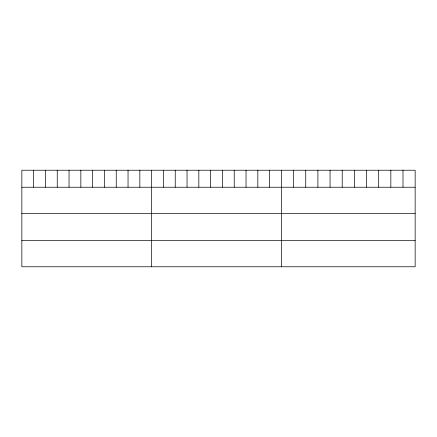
<?xml version="1.0" encoding="UTF-8"?>
<svg xmlns="http://www.w3.org/2000/svg" width="437" height="437" viewBox="0 0 437 437"><rect width="100%" height="100%" fill="white"/><g stroke="black" fill="none" stroke-linecap="round" stroke-linejoin="round"><path stroke-width="0.66" d="M415.15 187.233L415.15 266.772L21.85 266.772L21.85 170.228L415.15 170.228L415.15 187.233L21.85 187.233M21.85 213.48L415.15 213.48M21.85 240.525L415.15 240.525M402.996 170.228L402.996 187.233M390.836 170.228L390.836 187.233M378.682 170.228L378.682 187.233M366.523 170.228L366.523 187.233M354.369 170.228L354.369 187.233M342.209 170.228L342.209 187.233M330.055 170.228L330.055 187.233M317.896 170.228L317.896 187.233M305.742 170.228L305.742 187.233M293.582 170.228L293.582 187.233M281.428 170.228L281.428 266.772M269.629 170.228L269.629 187.233M257.83 170.228L257.83 187.233M246.031 170.228L246.031 187.233M234.232 170.228L234.232 187.233M222.433 170.228L222.433 187.233M210.634 170.228L210.634 187.233M198.835 170.228L198.835 187.233M187.036 170.228L187.036 187.233M175.237 170.228L175.237 187.233M163.438 170.228L163.438 187.233M151.639 170.228L151.639 266.772M139.84 170.228L139.84 187.233M128.041 170.228L128.041 187.233M116.242 170.228L116.242 187.233M104.443 170.228L104.443 187.233M92.644 170.228L92.644 187.233M80.845 170.228L80.845 187.233M69.046 170.228L69.046 187.233M57.247 170.228L57.247 187.233M45.448 170.228L45.448 187.233M33.649 170.228L33.649 187.233"/></g></svg>
